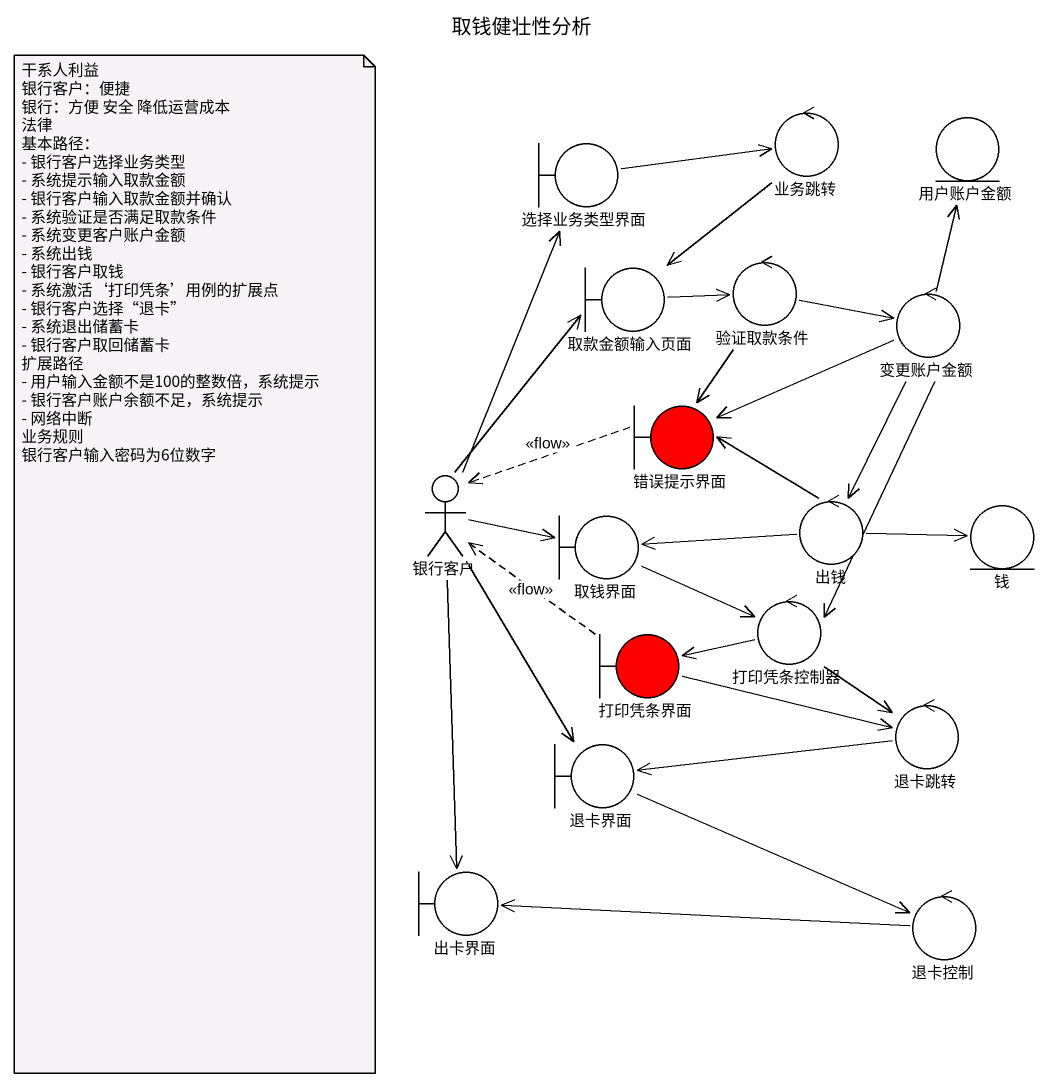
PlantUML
@startuml
title 取钱健壮性分析
control 业务跳转
entity 用户账户金额
boundary 选择业务类型界面
control 验证取款条件
boundary 取款金额输入页面
control 变更账户金额
boundary 错误提示界面 #FF0000
actor 银行客户
boundary 取钱界面
control 出钱
entity 钱
boundary 打印凭条界面 #FF0000
control 打印凭条控制器
control 退卡跳转
boundary 退卡界面
boundary 出卡界面
control 退卡控制
业务跳转 --> 取款金额输入页面
选择业务类型界面 -right-> 业务跳转
验证取款条件 -right-> 变更账户金额
验证取款条件 --> 错误提示界面
取款金额输入页面 -right-> 验证取款条件
变更账户金额 -up-> 用户账户金额
变更账户金额 -left-> 错误提示界面
变更账户金额 --> 出钱
变更账户金额 --> 打印凭条控制器
错误提示界面 .left.> 银行客户 : <<flow>>
银行客户 -up-> 选择业务类型界面
银行客户 -up-> 取款金额输入页面
银行客户 -right-> 取钱界面
银行客户 --> 退卡界面
银行客户 --> 出卡界面
取钱界面 -right-> 打印凭条控制器
出钱 -up-> 错误提示界面
出钱 -left-> 取钱界面
出钱 -right-> 钱
打印凭条界面 .up.> 银行客户 : <<flow>>
打印凭条界面 -right-> 退卡跳转
打印凭条控制器 -left-> 打印凭条界面
打印凭条控制器 --> 退卡跳转
退卡跳转 -left-> 退卡界面
退卡界面 -right-> 退卡控制
退卡控制 -left-> 出卡界面
note as N1
  干系人利益
  银行客户：便捷
  银行：方便 安全 降低运营成本
  法律
  基本路径：
  - 银行客户选择业务类型
  - 系统提示输入取款金额
  - 银行客户输入取款金额并确认
  - 系统验证是否满足取款条件
  - 系统变更客户账户金额
  - 系统出钱
  - 银行客户取钱
  - 系统激活‘打印凭条’用例的扩展点
  - 银行客户选择“退卡”
  - 系统退出储蓄卡
  - 银行客户取回储蓄卡
  扩展路径
  - 用户输入金额不是100的整数倍，系统提示
  - 银行客户账户余额不足，系统提示
  - 网络中断
  业务规则
  银行客户输入密码为6位数字
end note
@enduml
